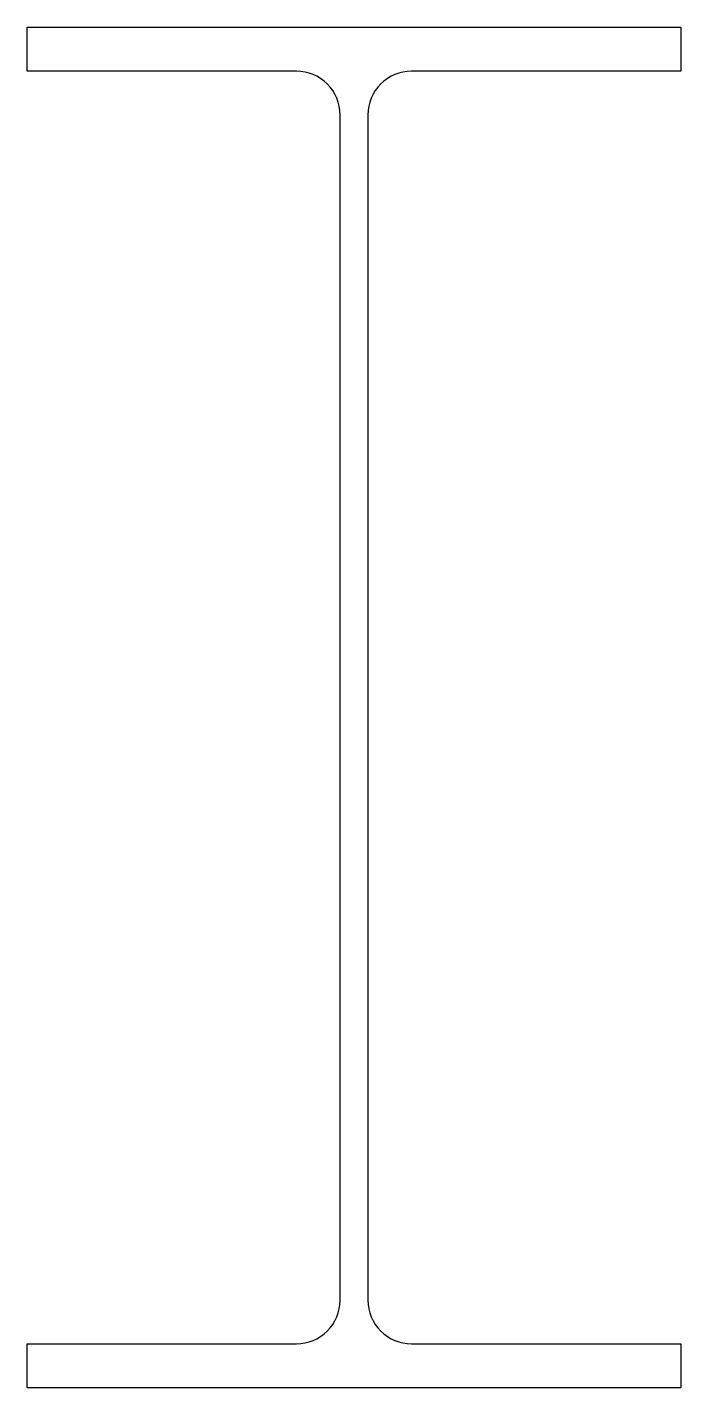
# Model space of a CAD drawing. Extents: x -86 to 86, y 0 to 356.
import ezdxf

# ---------------------------------------------------------------- set-up
doc = ezdxf.new("R2010")
doc.units = 0
doc.header["$LTSCALE"] = 100
doc.layers.add('360UB51', color=7, linetype='CONTINUOUS')

msp = doc.modelspace()

# ---------------------------------------------------------------- linework, layer by layer
at = {"layer": '360UB51'}
msp.add_lwpolyline([(-85.5, 356), (85.5, 356), (85.5, 344.5), (15.05, 344.5, 0.414214), (3.65, 333.1), (3.65, 22.9, 0.414214), (15.05, 11.5), (85.5, 11.5), (85.5, 0), (-85.5, 0), (-85.5, 11.5), (-15.05, 11.5, 0.414214), (-3.65, 22.9), (-3.65, 333.1, 0.414214), (-15.05, 344.5), (-85.5, 344.5), (-85.5, 356)], format="xyb", close=True, dxfattribs=at)

doc.saveas('drawing.dxf')
